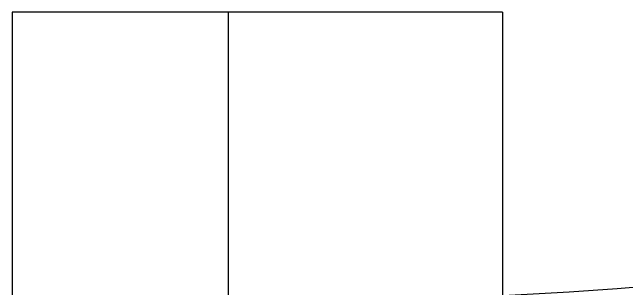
# Model space of a CAD drawing. Extents: x 185 to 567, y -69 to 170.
# Drawn here: x 406.877 to 410.419, y -50.288 to -48.696 of the extents above; entities that cross this region are included whole.
import ezdxf

# ---------------------------------------------------------------- set-up
doc = ezdxf.new("R2010")
doc.units = 0
doc.header["$LTSCALE"] = 0.25
doc.header["$MEASUREMENT"] = 0
for name, color, linetype in [('A-ELV 0', 10, 'CONTINUOUS'), ('A-ELV 4', 41, 'CONTINUOUS'), ('A-ELV 6', 71, 'CONTINUOUS')]:
    doc.layers.add(name, color=color, linetype=linetype)

msp = doc.modelspace()

# ---------------------------------------------------------------- linework, layer by layer
at = {"layer": 'A-ELV 0'}
msp.add_line((408.1222, -48.6956, 0), (408.1222, -50.3656, 0), dxfattribs=at)
at = {"layer": 'A-ELV 4'}
msp.add_arc((408.2214, -21.8237, 0), 28.5426, 269.57909, 287.35423, dxfattribs=at)
at = {"layer": 'A-ELV 6'}
for p, q in [((409.7022, -48.6956, 0), (406.8772, -48.6956, 0)), ((406.8772, -48.6956, 0), (406.8772, -50.3656, 0)), ((409.7022, -48.6956, 0), (409.7022, -50.3279, 0))]:
    msp.add_line(p, q, dxfattribs=at)

doc.saveas('drawing.dxf')
